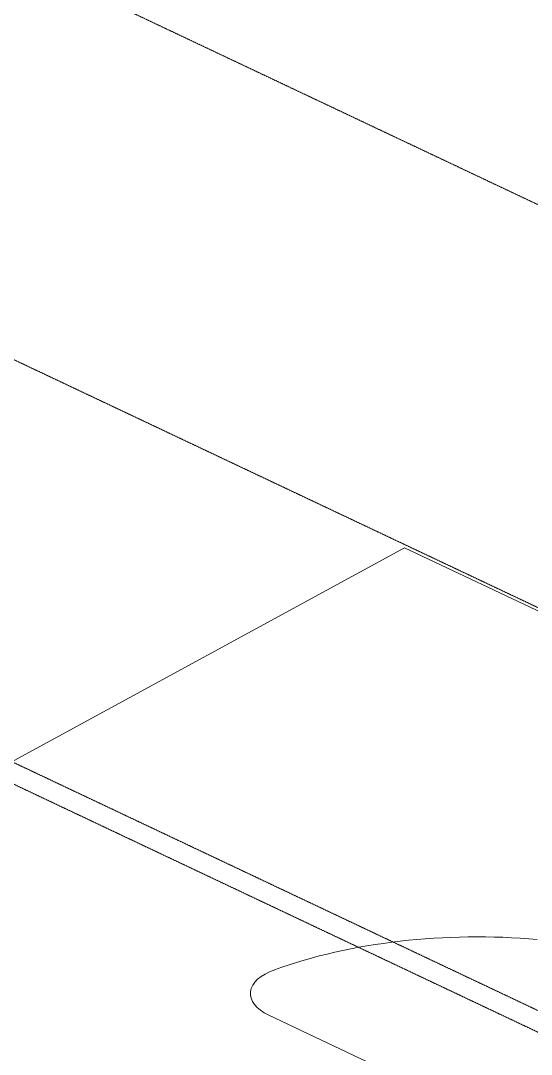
# Model space of a CAD drawing. Header units: inches. Extents: x 27328 to 120839, y -4075 to 4147.
# Drawn here: x 34719 to 35036, y 1634 to 2274 of the extents above; entities that cross this region are included whole.
import ezdxf

# ---------------------------------------------------------------- set-up
doc = ezdxf.new("R2010")
doc.units = ezdxf.units.IN
doc.header["$MEASUREMENT"] = 0
doc.linetypes.add('Center 1_4_', pattern=[0.53125, 0.25, -0.09375, 0.09375, -0.09375])
doc.linetypes.add('Hidden', pattern=[0.28125, 0.1875, -0.09375])
for name, color, linetype, lineweight in [('A-PROP-SBCK', 71, 'Hidden', 15), ('EOP-PR', 4, 'Continuous', 9), ('PROP', 3, 'Center 1_4_', 9)]:
    doc.layers.add(name, color=color, linetype=linetype, lineweight=lineweight)

msp = doc.modelspace()

# ---------------------------------------------------------------- linework, layer by layer
at = {"layer": 'A-PROP-SBCK'}
for p, q in [((32388.83, 3164.03), (37043.21, 962.76)), ((34600.58, 1868.3), (36782, 836.61)), ((34588.76, 1860.48), (36765.3, 831.1))]:
    msp.add_line(p, q, dxfattribs=at)
at = {"layer": 'EOP-PR'}
for p, q in [((34710.51, 1813.18), (34957.03, 1947.33)), ((34957.03, 1947.33), (36001.55, 1453.33)), ((34872.82, 1657.74), (35130.82, 1535.72))]:
    msp.add_line(p, q, dxfattribs=at)
for centre, major_axis, start_param, end_param in [((35001.82, 1596.73), (216, 0), 1.396583, 2.189891), ((34897.37, 1671.1), (36, 0), 2.189891, 3.962045)]:
    msp.add_ellipse(centre, major_axis=major_axis, ratio=0.507323, start_param=start_param, end_param=end_param, dxfattribs=at)
at = {"layer": 'PROP'}
msp.add_line((32458.76, 3380.65), (37392.36, 1047.32), dxfattribs=at)

doc.saveas('drawing.dxf')
